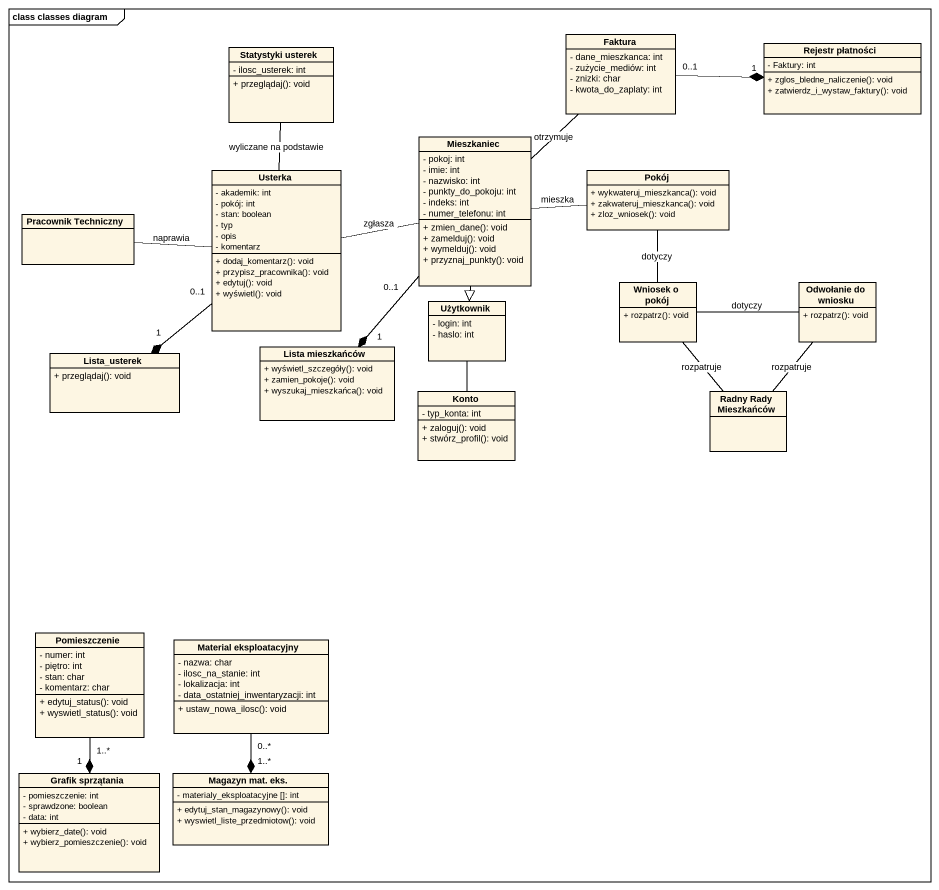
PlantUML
@startuml
mainframe class classes diagram
hide circle
hide empty members
skinparam classAttributeIconSize 0
class Faktura {
  - dane_mieszkanca: int
  - zużycie_mediów: int
  - znizki: char
  - kwota_do_zaplaty: int
}
class "Statystyki usterek" as Statystyki_usterek {
  - ilosc_usterek: int
  + przeglądaj(): void
}
class "Rejestr płatności" as Rejestr_płatności {
  - Faktury: int
  + zglos_bledne_naliczenie(): void
  + zatwierdz_i_wystaw_faktury(): void
}
class Mieszkaniec {
  - pokoj: int
  - imie: int
  - nazwisko: int
  - punkty_do_pokoju: int
  - indeks: int
  - numer_telefonu: int
  + zmien_dane(): void
  + zamelduj(): void
  + wymelduj(): void
  + przyznaj_punkty(): void
}
class Usterka {
  - akademik: int
  - pokój: int
  - stan: boolean
  - typ
  - opis
  - komentarz
  + dodaj_komentarz(): void
  + przypisz_pracownika(): void
  + edytuj(): void
  + wyświetl(): void
}
class Pokój {
  + wykwateruj_mieszkanca(): void
  + zakwateruj_mieszkanca(): void
  + zloz_wniosek(): void
}
class "Pracownik Techniczny" as Pracownik_Techniczny
class Użytkownik {
  - login: int
  - haslo: int
}
class "Wniosek o pokój" as Wniosek_o_pokój {
  + rozpatrz(): void
}
class "Odwołanie do wniosku" as Odwołanie_do_wniosku {
  + rozpatrz(): void
}
class Lista_usterek {
  + przeglądaj(): void
}
class "Lista mieszkańców" as Lista_mieszkańców {
  + wyświetl_szczegóły(): void
  + zamien_pokoje(): void
  + wyszukaj_mieszkańca(): void
}
class Konto {
  - typ_konta: int
  + zaloguj(): void
  + stwórz_profil(): void
}
class "Radny Rady Mieszkańców" as Radny_Rady_Mieszkańców
class Pomieszczenie {
  - numer: int
  - piętro: int
  - stan: char
  - komentarz: char
  + edytuj_status(): void
  + wyswietl_status(): void
}
class "Material eksploatacyjny" as Material_eksploatacyjny {
  - nazwa: char
  - ilosc_na_stanie: int
  - lokalizacja: int
  - data_ostatniej_inwentaryzacji: int
  + ustaw_nowa_ilosc(): void
}
class "Grafik sprzątania" as Grafik_sprzątania {
  - pomieszczenie: int
  - sprawdzone: boolean
  - data: int
  + wybierz_date(): void
  + wybierz_pomieszczenie(): void
}
class "Magazyn mat. eks." as Magazyn_mat_eks {
  - materialy_eksploatacyjne []: int
  + edytuj_stan_magazynowy(): void
  + wyswietl_liste_przedmiotow(): void
}
Faktura "0..1" -right-* "1" Rejestr_płatności
Statystyki_usterek -- Usterka : wyliczane na podstawie
Mieszkaniec -up- Faktura : otrzymuje
Mieszkaniec -right- Pokój : mieszka
Mieszkaniec --|> Użytkownik
Mieszkaniec "0..1" --* "1" Lista_mieszkańców
Usterka -right- Mieszkaniec : zgłasza
Usterka -left- Pracownik_Techniczny : naprawia
Usterka "0..1" --* "1" Lista_usterek
Użytkownik -- Konto
Wniosek_o_pokój -up- Pokój : dotyczy
Odwołanie_do_wniosku -left- Wniosek_o_pokój : dotyczy
Radny_Rady_Mieszkańców -up- Wniosek_o_pokój : rozpatruje
Radny_Rady_Mieszkańców -up- Odwołanie_do_wniosku : rozpatruje
Pomieszczenie "1..*" --* "1" Grafik_sprzątania
Material_eksploatacyjny "0..*" --* "1..*" Magazyn_mat_eks
@enduml
